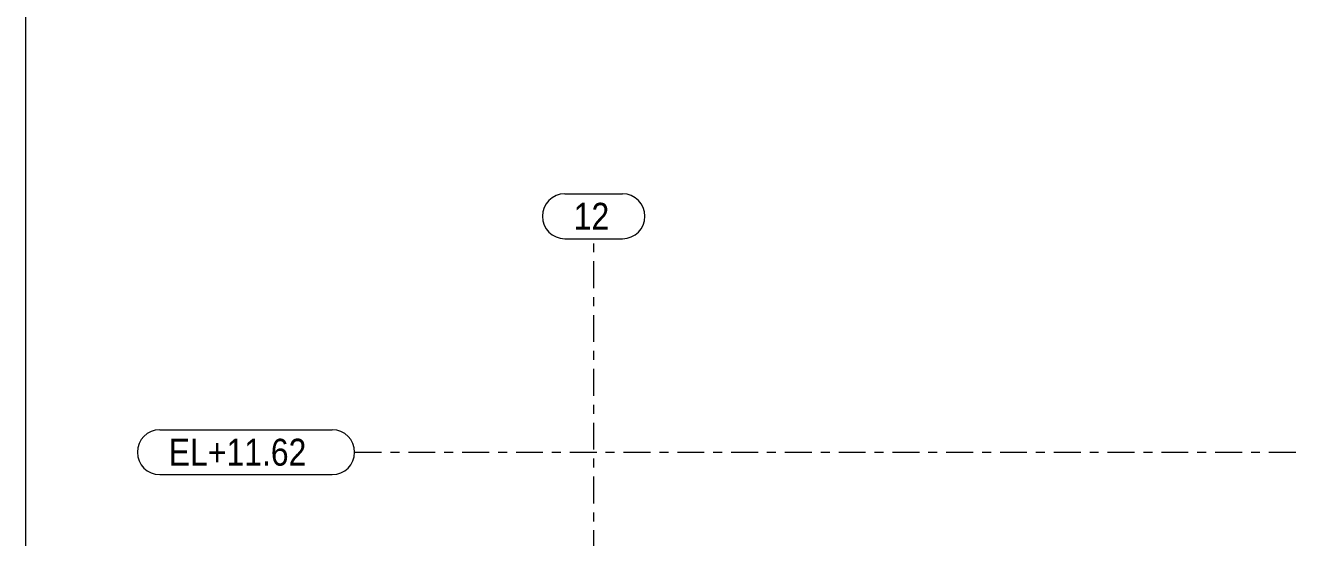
# Model space of a CAD drawing. Header units: millimetres. Extents: x -49 to 773, y -73 to 501.
# Drawn here: x -46.7 to 94.8, y 104 to 161.1 of the extents above; entities that cross this region are included whole.
import ezdxf

# ---------------------------------------------------------------- set-up
doc = ezdxf.new("R2010")
doc.units = ezdxf.units.MM
doc.linetypes.add('XKITLINE00', pattern=[0])
doc.linetypes.add('XKITLINE03', pattern=[6, 3, -1, 1, -1])
doc.layers.add('DrawingSheet', color=5, linetype='Continuous', lineweight=0)
doc.layers.add('S-grid', color=1, linetype='Continuous', lineweight=0)
doc.styles.add('ARIAL', font='ARIAL.TTF')

# ---------------------------------------------------------------- blocks, each defined once
blk = doc.blocks.new('*A398')
at = {"layer": 'DrawingSheet', "color": 5, "linetype": 'XKITLINE00', "lineweight": 0}
blk.add_line((-46.74, 500.54), (-46.74, -73.46), dxfattribs=at)
blk = doc.blocks.new('*A401')
at = {"layer": 'S-grid', "color": 1, "linetype": 'XKITLINE03', "lineweight": 0}
blk.add_line((-10, 113.54), (165.88, 113.54), dxfattribs=at)
at = {"layer": 'S-grid', "color": 3, "style": 'ARIAL', "width": 0.85}
blk.add_text('EL+11.62', height=3, dxfattribs=at).set_placement((-30.74, 112.04))
blk = doc.blocks.new('*A447')
at = {"layer": 'S-grid', "color": 1, "linetype": 'XKITLINE00', "lineweight": 0}
for p, q in [((-31.74, 116.04), (-12.5, 116.04)), ((-31.74, 111.04), (-12.5, 111.04))]:
    blk.add_line(p, q, dxfattribs=at)
for centre, start, end in [((-31.74, 113.54), 90, 270), ((-12.5, 113.54), 270, 90)]:
    blk.add_arc(centre, 2.5, start, end, dxfattribs=at)
blk = doc.blocks.new('*A449')
at = {"layer": 'S-grid', "color": 1, "linetype": 'XKITLINE03', "lineweight": 0}
blk.add_line((16.67, 101.83), (16.67, 137.35), dxfattribs=at)
at = {"layer": 'S-grid', "color": 3, "style": 'ARIAL', "width": 0.85}
blk.add_text('12', height=3, dxfattribs=at).set_placement((14.44, 138.35))
blk = doc.blocks.new('*A602')
at = {"layer": 'S-grid', "color": 1, "linetype": 'XKITLINE00', "lineweight": 0}
for p, q in [((13.44, 142.35), (19.89, 142.35)), ((13.44, 137.35), (19.89, 137.35))]:
    blk.add_line(p, q, dxfattribs=at)
for centre, start, end in [((13.44, 139.85), 90, 270), ((19.89, 139.85), 270, 90)]:
    blk.add_arc(centre, 2.5, start, end, dxfattribs=at)

msp = doc.modelspace()

# ---------------------------------------------------------------- block references
at = {"lineweight": 0}
for name in ['*A398', '*A602', '*A449', '*A447', '*A401']:
    msp.add_blockref(name, (0, 0), dxfattribs=at)

doc.saveas('drawing.dxf')
